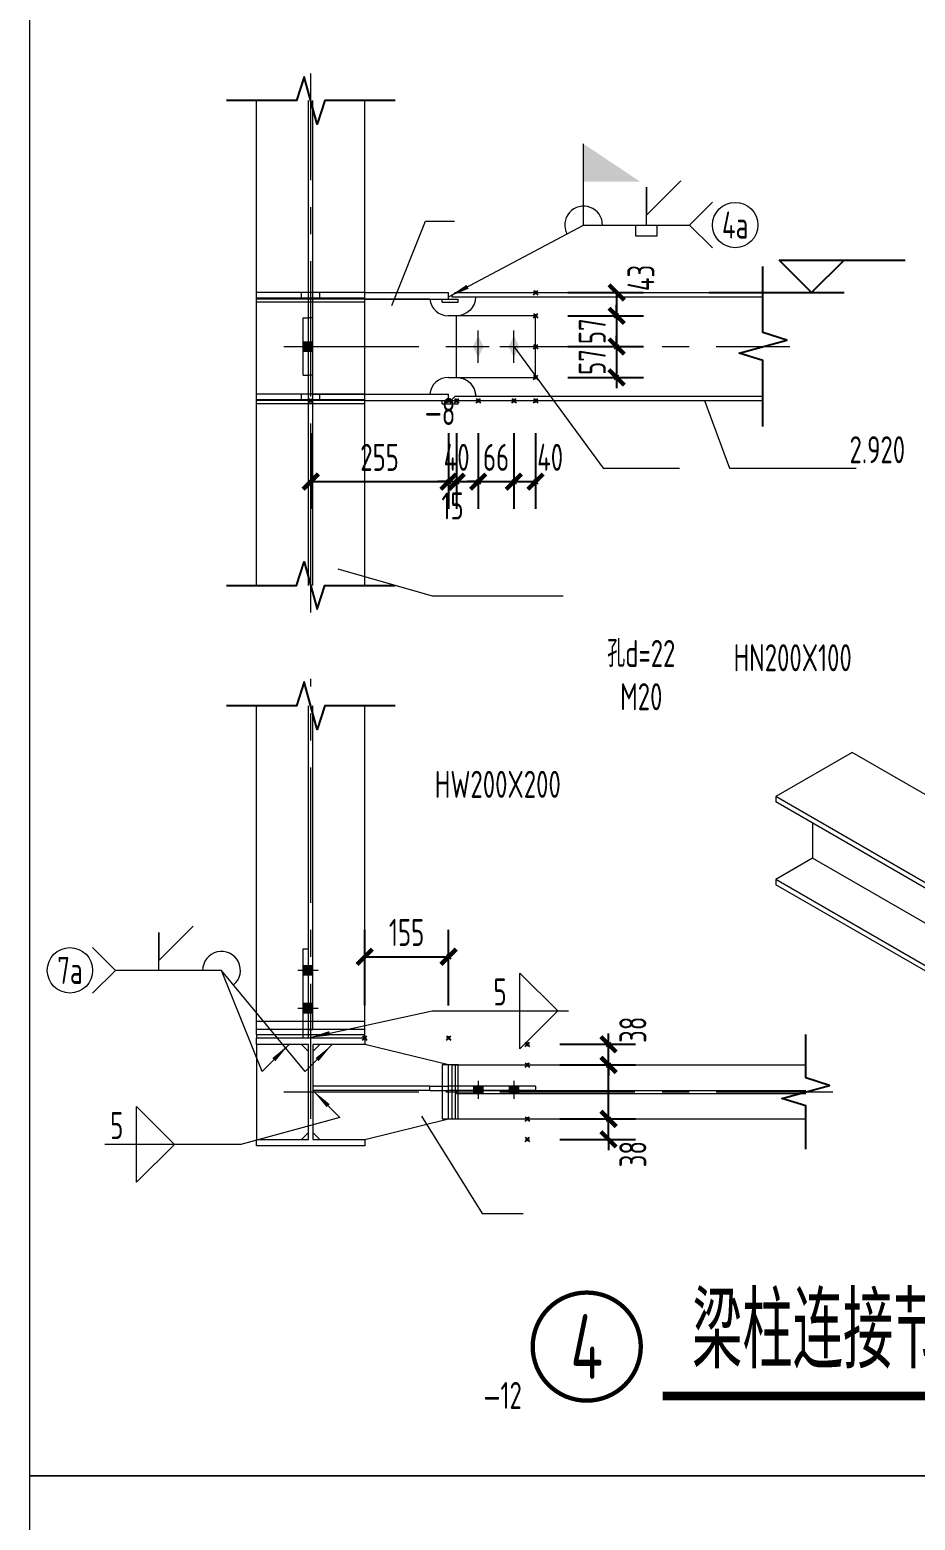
# Model space of a CAD drawing. Extents: x 498328 to 716449, y -893371 to -467753.
# Drawn here: x 581367 to 589558, y -719310 to -705520 of the extents above; entities that cross this region are included whole.
import ezdxf
from ezdxf.enums import TextEntityAlignment as Align

# ---------------------------------------------------------------- set-up
doc = ezdxf.new("R2010")
doc.units = 0
doc.header["$LTSCALE"] = 1000
doc.header["$PDMODE"] = 35
doc.header["$PDSIZE"] = 20
for name, pattern in [('CENTER', [2, 1.25, -0.25, 0.25, -0.25]), ('Continuous-STLayerSet-Bolt', [0]), ('Continuous-STNodeDetDraw-Beam', [0]), ('Continuous-STNodeDetDraw-Col', [0]), ('Continuous-STNodeDetDraw-Dim', [0]), ('Continuous-STNodeDetDraw-DimText', [0]), ('Continuous-STNodeDetDraw-Pl', [0]), ('Continuous-STNodeDetDraw-PlateJoint', [0]), ('Continuous-STNodeDetDraw-Stiff', [0]), ('Continuous-STNodeDetDraw-Weld', [0]), ('短虚线-STNodeDetDraw-Hide', [187.5, 125, -62.5])]:
    doc.linetypes.add(name, pattern=pattern)
doc.layers.get('0').update_dxf_attribs({"linetype": 'CONTINUOUS'})
doc.layers.add('22', color=7, linetype='CONTINUOUS', plot=False)
for name, color, linetype in [('AXIS', 251, 'CENTER'), ('PUB_TEXT', 7, 'CONTINUOUS'), ('SD_NAME_TOPC', 7, 'CONTINUOUS'), ('THIN', 7, 'CONTINUOUS')]:
    doc.layers.add(name, color=color, linetype=linetype)
for name, color, linetype, lineweight in [('平立面图螺栓', 1, 'CONTINUOUS', 18), ('详图加劲板', 103, 'CONTINUOUS', 18), ('详图接料板', 8, 'CONTINUOUS', 18), ('详图柱', 51, 'CONTINUOUS', 18), ('详图标注', 3, 'CONTINUOUS', 18), ('详图标注文字', 7, 'CONTINUOUS', 18), ('详图焊缝', 7, 'CONTINUOUS', 18), ('详图连接板', 171, 'CONTINUOUS', 18), ('详图钢梁', 141, 'CONTINUOUS', 18), ('钢梁', 141, 'CONTINUOUS', 18)]:
    doc.layers.add(name, color=color, linetype=linetype, lineweight=lineweight)
doc.styles.add('StTextStyle', font='yjkeng.shx', dxfattribs={"width": 0.7, "height": 250, "bigfont": 'yjkchn.shx'})
doc.styles.add('StTextStyleDim', font='yjkeng.shx', dxfattribs={"width": 0.7, "bigfont": 'yjkchn.shx'})
doc.styles.add('StTextStyleDim_0', font='yjkeng.shx', dxfattribs={"width": 0.7, "bigfont": 'yjkchn.shx'})
doc.styles.add('TSSD-REIN', font='tssdeng.shx', dxfattribs={"width": 0.7, "bigfont": 'tssdchn.shx'})
doc.styles.add('TSSD_LABEL', font='Tssdeng.shx', dxfattribs={"width": 0.7, "bigfont": 'hztxt.shx'})
doc.styles.add('TSSD_NUM', font='Tssdeng.shx', dxfattribs={"width": 0.7, "bigfont": 'hztxt.shx'})
doc.dimstyles.new('StDimStyle', dxfattribs={"dimscale": 0.2, "dimtxt": 250, "dimasz": 1, "dimexe": 2.5, "dimexo": 3, "dimgap": 1, "dimtad": 1, "dimdec": 0, "dimzin": 0, "dimdsep": 46, "dimtxsty": 'StTextStyleDim', "dimblk": 'ARCHTICK', "dimblk1": 'ARCHTICK', "dimblk2": 'ARCHTICK', "dimcen": 0.09, "dimadec": 0, "dimazin": 0, "dimtfac": 1, "dimtdec": 4, "dimtix": 1, "dimtmove": 2, "dimatfit": 3, "dimfxl": 0, "dimtolj": 1, "dimtzin": 0, "dimarcsym": 0})

# ---------------------------------------------------------------- blocks, each defined once
blk = doc.blocks.new('*D118')
at = {"layer": '详图钢梁', "color": 141, "linetype": '短虚线-STNodeDetDraw-Hide', "lineweight": 18}
for p, q in [((500, 0), (-500, 0)), ((-500, -50), (500, -50)), ((500, -60), (-500, -60)), ((20, -235), (-20, -235)), ((20, -765), (-20, -765)), ((500, -940), (-500, -940)), ((-500, -990), (500, -990)), ((500, -1000), (-500, -1000))]:
    blk.add_line(p, q, dxfattribs=at)
blk = doc.blocks.new('*D119')
at = {"layer": '详图加劲板', "color": 103, "linetype": '短虚线-STNodeDetDraw-Hide', "lineweight": 18}
blk.add_line((-85, -1000), (-85, -940), dxfattribs=at)
blk = doc.blocks.new('*D120')
at = {"layer": '详图加劲板', "color": 103, "linetype": '短虚线-STNodeDetDraw-Hide', "lineweight": 18}
blk.add_line((85, -60), (85, 0), dxfattribs=at)
at = {"layer": '详图加劲板', "color": 103, "linetype": 'Continuous-STNodeDetDraw-Stiff', "lineweight": 18}
for p, q in [((500, 0), (1275, 0)), ((500, -60), (1275, -60)), ((1275, -60), (1275, 0))]:
    blk.add_line(p, q, dxfattribs=at)
blk = doc.blocks.new('*D121')
at = {"layer": '详图加劲板', "color": 103, "linetype": '短虚线-STNodeDetDraw-Hide', "lineweight": 18}
blk.add_line((85, -1000), (85, -940), dxfattribs=at)
at = {"layer": '详图加劲板', "color": 103, "linetype": 'Continuous-STNodeDetDraw-Stiff', "lineweight": 18}
for p, q in [((500, -940), (1275, -940)), ((1275, -1000), (1275, -940)), ((500, -1000), (1275, -1000))]:
    blk.add_line(p, q, dxfattribs=at)
blk = doc.blocks.new('*D122')
at = {"layer": '详图加劲板', "color": 103, "linetype": '短虚线-STNodeDetDraw-Hide', "lineweight": 18}
blk.add_line((-85, -60), (-85, 0), dxfattribs=at)
blk = doc.blocks.new('*D123')
at = {"layer": '详图连接板', "color": 171, "linetype": '短虚线-STNodeDetDraw-Hide', "lineweight": 18}
for p, q in [((1101, -60), (20, -60)), ((2080, -215), (1275, -215)), ((2080, -785), (2080, -215)), ((1275, -785), (2080, -785)), ((20, -940), (1101, -940))]:
    blk.add_line(p, q, dxfattribs=at)
at = {"layer": '详图连接板', "color": 171, "linetype": 'Continuous-STNodeDetDraw-PlateJoint', "lineweight": 18}
for p, q in [((1350, -215), (1275, -215)), ((1275, -785), (1350, -785))]:
    blk.add_line(p, q, dxfattribs=at)
for centre, start, end in [((1275, -40), 186.5624, 270), ((1275, -960), 90, 173.4376)]:
    blk.add_arc(centre, 175, start, end, dxfattribs=at)
blk = doc.blocks.new('*D124')
at = {"layer": '详图接料板', "color": 8, "linetype": 'Continuous-STNodeDetDraw-Pl', "lineweight": 18}
for p, q in [((1215, -90), (1215, -60)), ((1215, -90), (1365, -90)), ((1275, -60), (1365, -60)), ((1365, -90), (1365, -60))]:
    blk.add_line(p, q, dxfattribs=at)
blk = doc.blocks.new('*D125')
at = {"layer": '详图接料板', "color": 8, "linetype": 'Continuous-STNodeDetDraw-Pl', "lineweight": 18}
for p, q in [((1215, -1030), (1215, -1000)), ((1215, -1030), (1365, -1030)), ((1275, -1000), (1365, -1000)), ((1365, -1030), (1365, -1000))]:
    blk.add_line(p, q, dxfattribs=at)
blk = doc.blocks.new('*D126')
at = {"layer": '详图连接板', "color": 171, "linetype": '短虚线-STNodeDetDraw-Hide', "lineweight": 18}
for p, q in [((-70, -235), (-20, -235)), ((-70, -765), (-70, -235)), ((-70, -765), (-20, -765))]:
    blk.add_line(p, q, dxfattribs=at)
blk = doc.blocks.new('*D127')
at = {"layer": '详图接料板', "color": 8, "linetype": '短虚线-STNodeDetDraw-Hide', "lineweight": 18}
blk.add_line((500, -90), (-500, -90), dxfattribs=at)
blk = doc.blocks.new('*D128')
at = {"layer": '详图接料板', "color": 8, "linetype": '短虚线-STNodeDetDraw-Hide', "lineweight": 18}
blk.add_line((500, -1030), (-500, -1030), dxfattribs=at)
blk = doc.blocks.new('_ARCHTICK')
at = {"color": 0, "const_width": 0.4}
blk.add_lwpolyline([(-0.71, -0.71), (0.71, 0.71)], dxfattribs=at)
blk = doc.blocks.new('*D170')
at = {"layer": '22', "color": 0, "linetype": 'Continuous-STNodeDetDraw-Dim', "transparency": 16777216}
for p in [(583966, -708951), (585241, -708951), (585241, -709701)]:
    blk.add_point(p, dxfattribs=at)
at = {"layer": '详图标注', "color": 0, "linetype": 'Continuous-STNodeDetDraw-Dim', "lineweight": -2, "transparency": 16777216}
for p, q in [((583966, -709251), (583966, -709951)), ((585241, -709251), (585241, -709951)), ((583966, -709701), (585241, -709701))]:
    blk.add_line(p, q, dxfattribs=at)
at = {"layer": '详图标注', "color": 0, "linetype": 'Continuous-STNodeDetDraw-Dim', "lineweight": -2, "transparency": 16777216, "xscale": 100, "yscale": 100, "zscale": 100, "rotation": 180}
blk.add_blockref('_ARCHTICK', (583966, -709701), dxfattribs=at)
at = {"layer": '详图标注', "color": 0, "linetype": 'Continuous-STNodeDetDraw-Dim', "lineweight": -2, "transparency": 16777216, "xscale": 100, "yscale": 100, "zscale": 100}
blk.add_blockref('_ARCHTICK', (585241, -709701), dxfattribs=at)
at = {"layer": '详图标注', "color": 7, "linetype": 'Continuous-STNodeDetDraw-Dim', "lineweight": 18, "transparency": 16777216, "insert": (584603, -709476), "char_height": 250, "attachment_point": 5, "style": 'StTextStyleDim_0'}
blk.add_mtext('\\A1;255', dxfattribs=at)
blk = doc.blocks.new('*D171')
at = {"layer": '22', "color": 0, "linetype": 'Continuous-STNodeDetDraw-Dim', "transparency": 16777216}
for p in [(585241, -708951), (585316, -708951), (585316, -709701)]:
    blk.add_point(p, dxfattribs=at)
at = {"layer": '详图标注', "color": 0, "linetype": 'Continuous-STNodeDetDraw-Dim', "lineweight": -2, "transparency": 16777216}
for p, q in [((585241, -709251), (585241, -709951)), ((585316, -709251), (585316, -709951)), ((585241, -709701), (585141, -709701)), ((585241, -709701), (585316, -709701)), ((585316, -709701), (585416, -709701))]:
    blk.add_line(p, q, dxfattribs=at)
at = {"layer": '详图标注', "color": 0, "linetype": 'Continuous-STNodeDetDraw-Dim', "lineweight": -2, "transparency": 16777216, "xscale": 100, "yscale": 100, "zscale": 100}
blk.add_blockref('_ARCHTICK', (585241, -709701), dxfattribs=at)
at = {"layer": '详图标注', "color": 0, "linetype": 'Continuous-STNodeDetDraw-Dim', "lineweight": -2, "transparency": 16777216, "xscale": 100, "yscale": 100, "zscale": 100, "rotation": 180}
blk.add_blockref('_ARCHTICK', (585316, -709701), dxfattribs=at)
at = {"layer": '详图标注', "color": 7, "linetype": 'Continuous-STNodeDetDraw-Dim', "lineweight": 18, "transparency": 16777216, "insert": (585278, -709926), "char_height": 250, "attachment_point": 5, "style": 'StTextStyleDim_0'}
blk.add_mtext('\\A1;15', dxfattribs=at)
blk = doc.blocks.new('*D172')
at = {"layer": '22', "color": 0, "linetype": 'Continuous-STNodeDetDraw-Dim', "transparency": 16777216}
for p in [(585316, -708951), (585516, -708951), (585516, -709701)]:
    blk.add_point(p, dxfattribs=at)
at = {"layer": '详图标注', "color": 0, "linetype": 'Continuous-STNodeDetDraw-Dim', "lineweight": -2, "transparency": 16777216}
for p, q in [((585316, -709251), (585316, -709951)), ((585516, -709251), (585516, -709951)), ((585316, -709701), (585516, -709701))]:
    blk.add_line(p, q, dxfattribs=at)
at = {"layer": '详图标注', "color": 0, "linetype": 'Continuous-STNodeDetDraw-Dim', "lineweight": -2, "transparency": 16777216, "xscale": 100, "yscale": 100, "zscale": 100, "rotation": 180}
blk.add_blockref('_ARCHTICK', (585316, -709701), dxfattribs=at)
at = {"layer": '详图标注', "color": 0, "linetype": 'Continuous-STNodeDetDraw-Dim', "lineweight": -2, "transparency": 16777216, "xscale": 100, "yscale": 100, "zscale": 100}
blk.add_blockref('_ARCHTICK', (585516, -709701), dxfattribs=at)
at = {"layer": '详图标注', "color": 7, "linetype": 'Continuous-STNodeDetDraw-Dim', "lineweight": 18, "transparency": 16777216, "insert": (585316, -709476), "char_height": 250, "attachment_point": 5, "style": 'StTextStyleDim_0'}
blk.add_mtext('\\A1;40', dxfattribs=at)
blk = doc.blocks.new('*D173')
at = {"layer": '22', "color": 0, "linetype": 'Continuous-STNodeDetDraw-Dim', "transparency": 16777216}
for p in [(585516, -708951), (585846, -708951), (585846, -709701)]:
    blk.add_point(p, dxfattribs=at)
at = {"layer": '详图标注', "color": 0, "linetype": 'Continuous-STNodeDetDraw-Dim', "lineweight": -2, "transparency": 16777216}
for p, q in [((585516, -709251), (585516, -709951)), ((585846, -709251), (585846, -709951)), ((585516, -709701), (585416, -709701)), ((585516, -709701), (585846, -709701)), ((585846, -709701), (585946, -709701))]:
    blk.add_line(p, q, dxfattribs=at)
at = {"layer": '详图标注', "color": 0, "linetype": 'Continuous-STNodeDetDraw-Dim', "lineweight": -2, "transparency": 16777216, "xscale": 100, "yscale": 100, "zscale": 100}
blk.add_blockref('_ARCHTICK', (585516, -709701), dxfattribs=at)
at = {"layer": '详图标注', "color": 0, "linetype": 'Continuous-STNodeDetDraw-Dim', "lineweight": -2, "transparency": 16777216, "xscale": 100, "yscale": 100, "zscale": 100, "rotation": 180}
blk.add_blockref('_ARCHTICK', (585846, -709701), dxfattribs=at)
at = {"layer": '详图标注', "color": 7, "linetype": 'Continuous-STNodeDetDraw-Dim', "lineweight": 18, "transparency": 16777216, "insert": (585681, -709476), "char_height": 250, "attachment_point": 5, "style": 'StTextStyleDim_0'}
blk.add_mtext('\\A1;66', dxfattribs=at)
blk = doc.blocks.new('*D174')
at = {"layer": '22', "color": 0, "linetype": 'Continuous-STNodeDetDraw-Dim', "transparency": 16777216}
for p in [(585846, -708951), (586046, -708951), (586046, -709701)]:
    blk.add_point(p, dxfattribs=at)
at = {"layer": '详图标注', "color": 0, "linetype": 'Continuous-STNodeDetDraw-Dim', "lineweight": -2, "transparency": 16777216}
for p, q in [((585846, -709251), (585846, -709951)), ((586046, -709251), (586046, -709951)), ((585846, -709701), (586046, -709701))]:
    blk.add_line(p, q, dxfattribs=at)
at = {"layer": '详图标注', "color": 0, "linetype": 'Continuous-STNodeDetDraw-Dim', "lineweight": -2, "transparency": 16777216, "xscale": 100, "yscale": 100, "zscale": 100, "rotation": 180}
blk.add_blockref('_ARCHTICK', (585846, -709701), dxfattribs=at)
at = {"layer": '详图标注', "color": 0, "linetype": 'Continuous-STNodeDetDraw-Dim', "lineweight": -2, "transparency": 16777216, "xscale": 100, "yscale": 100, "zscale": 100}
blk.add_blockref('_ARCHTICK', (586046, -709701), dxfattribs=at)
at = {"layer": '详图标注', "color": 7, "linetype": 'Continuous-STNodeDetDraw-Dim', "lineweight": 18, "transparency": 16777216, "insert": (586181, -709476), "char_height": 250, "attachment_point": 5, "style": 'StTextStyleDim_0'}
blk.add_mtext('\\A1;40', dxfattribs=at)
blk = doc.blocks.new('*D175')
at = {"layer": '22', "color": 0, "linetype": 'Continuous-STNodeDetDraw-Dim', "transparency": 16777216}
for p in [(586046, -707951), (586046, -708166), (586796, -708166)]:
    blk.add_point(p, dxfattribs=at)
at = {"layer": '详图标注', "color": 0, "linetype": 'Continuous-STNodeDetDraw-Dim', "lineweight": -2, "transparency": 16777216}
for p, q in [((586346, -707951), (587046, -707951)), ((586796, -707951), (586796, -708166)), ((586346, -708166), (587046, -708166))]:
    blk.add_line(p, q, dxfattribs=at)
at = {"layer": '详图标注', "color": 0, "linetype": 'Continuous-STNodeDetDraw-Dim', "lineweight": -2, "transparency": 16777216, "xscale": 100, "yscale": 100, "zscale": 100}
for p, rotation in [((586796, -707951), 90), ((586796, -708166), 270)]:
    blk.add_blockref('_ARCHTICK', p, dxfattribs=dict(at, rotation=rotation))
at = {"layer": '详图标注', "color": 7, "linetype": 'Continuous-STNodeDetDraw-Dim', "lineweight": 18, "transparency": 16777216, "insert": (587021, -707816), "char_height": 250, "attachment_point": 5, "rotation": 90, "style": 'StTextStyleDim_0'}
blk.add_mtext('\\A1;43', dxfattribs=at)
blk = doc.blocks.new('*D176')
at = {"layer": '22', "color": 0, "linetype": 'Continuous-STNodeDetDraw-Dim', "transparency": 16777216}
for p in [(586046, -708166), (586046, -708451), (586796, -708451)]:
    blk.add_point(p, dxfattribs=at)
at = {"layer": '详图标注', "color": 0, "linetype": 'Continuous-STNodeDetDraw-Dim', "lineweight": -2, "transparency": 16777216}
for p, q in [((586796, -708166), (586796, -708066)), ((586346, -708166), (587046, -708166)), ((586796, -708166), (586796, -708451)), ((586346, -708451), (587046, -708451)), ((586796, -708451), (586796, -708551))]:
    blk.add_line(p, q, dxfattribs=at)
at = {"layer": '详图标注', "color": 0, "linetype": 'Continuous-STNodeDetDraw-Dim', "lineweight": -2, "transparency": 16777216, "xscale": 100, "yscale": 100, "zscale": 100}
for p, rotation in [((586796, -708166), 270), ((586796, -708451), 90)]:
    blk.add_blockref('_ARCHTICK', p, dxfattribs=dict(at, rotation=rotation))
at = {"layer": '详图标注', "color": 7, "linetype": 'Continuous-STNodeDetDraw-Dim', "lineweight": 18, "transparency": 16777216, "insert": (586571, -708309), "char_height": 250, "attachment_point": 5, "rotation": 90, "style": 'StTextStyleDim_0'}
blk.add_mtext('\\A1;57', dxfattribs=at)
blk = doc.blocks.new('*D177')
at = {"layer": '22', "color": 0, "linetype": 'Continuous-STNodeDetDraw-Dim', "transparency": 16777216}
for p in [(586046, -708451), (586046, -708736), (586796, -708736)]:
    blk.add_point(p, dxfattribs=at)
at = {"layer": '详图标注', "color": 0, "linetype": 'Continuous-STNodeDetDraw-Dim', "lineweight": -2, "transparency": 16777216}
for p, q in [((586796, -708451), (586796, -708351)), ((586346, -708451), (587046, -708451)), ((586796, -708451), (586796, -708736)), ((586346, -708736), (587046, -708736)), ((586796, -708736), (586796, -708836))]:
    blk.add_line(p, q, dxfattribs=at)
at = {"layer": '详图标注', "color": 0, "linetype": 'Continuous-STNodeDetDraw-Dim', "lineweight": -2, "transparency": 16777216, "xscale": 100, "yscale": 100, "zscale": 100}
for p, rotation in [((586796, -708451), 270), ((586796, -708736), 90)]:
    blk.add_blockref('_ARCHTICK', p, dxfattribs=dict(at, rotation=rotation))
at = {"layer": '详图标注', "color": 7, "linetype": 'Continuous-STNodeDetDraw-Dim', "lineweight": 18, "transparency": 16777216, "insert": (586571, -708594), "char_height": 250, "attachment_point": 5, "rotation": 90, "style": 'StTextStyleDim_0'}
blk.add_mtext('\\A1;57', dxfattribs=at)
blk = doc.blocks.new('*D129')
at = {"layer": '详图焊缝', "color": 7, "linetype": 'Continuous-STNodeDetDraw-Weld', "lineweight": 18}
for points in [[(33669, -20002), (33669, -19252)], [(34249, -20002), (34249, -19652), (34249, -19912), (34567, -19593)], [(34861, -19789), (34649, -20002), (34861, -20214)], [(32419, -20667), (33669, -20002)], [(33669, -20002), (34649, -20002)], [(34149, -20002), (34149, -20102), (34349, -20102), (34349, -20002)]]:
    blk.add_lwpolyline(points, dxfattribs=at)
blk.add_lwpolyline([(32419, -20667, 0, 40, 0), (32596, -20573, 40, 40, 0)], format="xyseb", dxfattribs=at)
blk.add_circle((35071, -20002), 210, dxfattribs=at)
blk.add_arc((33669, -20002), 175, 0, 208.013, dxfattribs=at)
at = {"layer": '详图焊缝', "color": 7}
blk.add_solid([(33669, -19252), (33669, -19602), (34194, -19602)], dxfattribs=at)
at = {"layer": '详图焊缝', "color": 7, "style": 'StTextStyle', "width": 0.7}
blk.add_text('4a', height=250, dxfattribs=at).set_placement((35071, -20002), align=Align.MIDDLE_CENTER)
blk = doc.blocks.new('*D142')
at = {"layer": '详图柱', "color": 51, "linetype": 'Continuous-STNodeDetDraw-Col', "lineweight": 18}
for p, q in [((-500, 500), (500, 500)), ((-500, 440), (-500, 500)), ((-20, 440), (-500, 440)), ((-20, -440), (-20, 440)), ((20, 440), (20, -440)), ((500, 440), (20, 440)), ((500, 500), (500, 440)), ((-500, -440), (-20, -440)), ((-500, -500), (-500, -440)), ((500, -500), (-500, -500)), ((20, -440), (500, -440)), ((500, -440), (500, -500))]:
    blk.add_line(p, q, dxfattribs=at)
blk = doc.blocks.new('*D143')
at = {"layer": '详图加劲板', "color": 103, "linetype": 'Continuous-STNodeDetDraw-Stiff', "lineweight": 18}
for p, q in [((85, 440), (20, 375)), ((1275, 250), (500, 440)), ((1275, -250), (1275, 250)), ((500, -440), (1275, -250)), ((20, -375), (85, -440))]:
    blk.add_line(p, q, dxfattribs=at)
blk = doc.blocks.new('*D144')
at = {"layer": '详图加劲板', "color": 103, "linetype": 'Continuous-STNodeDetDraw-Stiff', "lineweight": 18}
for p, q in [((-500, 440), (-500, -440)), ((-20, 375), (-85, 440)), ((-85, -440), (-20, -375))]:
    blk.add_line(p, q, dxfattribs=at)
blk = doc.blocks.new('*D145')
at = {"layer": '详图连接板', "color": 171, "linetype": '短虚线-STNodeDetDraw-Hide', "lineweight": 18}
for p, q in [((1101, 54), (20, 54)), ((1101, 14), (20, 14)), ((1101, 14), (1101, 54)), ((1101, 54), (1275, 54)), ((1101, 14), (1275, 14)), ((2080, 54), (1275, 54)), ((2080, 14), (1275, 14)), ((2080, 54), (2080, 14))]:
    blk.add_line(p, q, dxfattribs=at)
blk = doc.blocks.new('*D146')
at = {"layer": '详图接料板', "color": 8, "linetype": '短虚线-STNodeDetDraw-Hide', "lineweight": 18}
for p, q in [((1365, 250), (1215, 250)), ((1215, 250), (1215, -250)), ((1365, -250), (1365, 250)), ((1215, -250), (1365, -250))]:
    blk.add_line(p, q, dxfattribs=at)
at = {"layer": '详图接料板', "color": 8, "linetype": 'Continuous-STNodeDetDraw-Pl', "lineweight": 18}
for p, q in [((1305, 250), (1275, 250)), ((1275, -250), (1305, -250))]:
    blk.add_line(p, q, dxfattribs=at)
blk = doc.blocks.new('*D147')
at = {"layer": '详图连接板', "color": 171, "linetype": '短虚线-STNodeDetDraw-Hide', "lineweight": 18}
for p, q in [((-70, 1325), (-20, 1325)), ((-70, 500), (-70, 1325)), ((-20, 500), (-20, 1325))]:
    blk.add_line(p, q, dxfattribs=at)
blk = doc.blocks.new('*D148')
at = {"layer": '详图接料板', "color": 8, "linetype": '短虚线-STNodeDetDraw-Hide', "lineweight": 18}
blk.add_line((500, 650), (-500, 650), dxfattribs=at)
at = {"layer": '详图接料板', "color": 8, "linetype": 'Continuous-STNodeDetDraw-Pl', "lineweight": 18}
for p, q in [((-500, 530), (-500, 500)), ((500, 500), (500, 530))]:
    blk.add_line(p, q, dxfattribs=at)
blk = doc.blocks.new('*D185')
at = {"layer": '22', "color": 0, "linetype": 'Continuous-STNodeDetDraw-Dim', "transparency": 16777216}
for p in [(585971, -715597), (586721, -715597), (585971, -715787)]:
    blk.add_point(p, dxfattribs=at)
at = {"layer": '详图标注', "color": 0, "linetype": 'Continuous-STNodeDetDraw-Dim', "lineweight": -2, "transparency": 16777216}
for p, q in [((586721, -715597), (586721, -715497)), ((586271, -715597), (586971, -715597)), ((586721, -715787), (586721, -715597)), ((586271, -715787), (586971, -715787)), ((586721, -715787), (586721, -715887))]:
    blk.add_line(p, q, dxfattribs=at)
at = {"layer": '详图标注', "color": 0, "linetype": 'Continuous-STNodeDetDraw-Dim', "lineweight": -2, "transparency": 16777216, "xscale": 100, "yscale": 100, "zscale": 100}
for p, rotation in [((586721, -715597), 270), ((586721, -715787), 90)]:
    blk.add_blockref('_ARCHTICK', p, dxfattribs=dict(at, rotation=rotation))
at = {"layer": '详图标注', "color": 7, "linetype": 'Continuous-STNodeDetDraw-Dim', "lineweight": 18, "transparency": 16777216, "insert": (586946, -715923), "char_height": 250, "attachment_point": 5, "rotation": 90, "style": 'StTextStyleDim_0'}
blk.add_mtext('\\A1;38', dxfattribs=at)
blk = doc.blocks.new('*D186')
at = {"layer": '22', "color": 0, "linetype": 'Continuous-STNodeDetDraw-Dim', "transparency": 16777216}
for p in [(585971, -715097), (586721, -715097), (585971, -715597)]:
    blk.add_point(p, dxfattribs=at)
at = {"layer": '详图标注', "color": 0, "linetype": 'Continuous-STNodeDetDraw-Dim', "lineweight": -2, "transparency": 16777216}
for p, q in [((586271, -715097), (586971, -715097)), ((586721, -715597), (586721, -715097)), ((586271, -715597), (586971, -715597))]:
    blk.add_line(p, q, dxfattribs=at)
at = {"layer": '详图标注', "color": 0, "linetype": 'Continuous-STNodeDetDraw-Dim', "lineweight": -2, "transparency": 16777216, "xscale": 100, "yscale": 100, "zscale": 100}
for p, rotation in [((586721, -715097), 90), ((586721, -715597), 270)]:
    blk.add_blockref('_ARCHTICK', p, dxfattribs=dict(at, rotation=rotation))
blk = doc.blocks.new('*D187')
at = {"layer": '22', "color": 0, "linetype": 'Continuous-STNodeDetDraw-Dim', "transparency": 16777216}
for p in [(585971, -714907), (586721, -714907), (585971, -715097)]:
    blk.add_point(p, dxfattribs=at)
at = {"layer": '详图标注', "color": 0, "linetype": 'Continuous-STNodeDetDraw-Dim', "lineweight": -2, "transparency": 16777216}
for p, q in [((586721, -714907), (586721, -714807)), ((586271, -714907), (586971, -714907)), ((586721, -715097), (586721, -714907)), ((586271, -715097), (586971, -715097)), ((586721, -715097), (586721, -715197))]:
    blk.add_line(p, q, dxfattribs=at)
at = {"layer": '详图标注', "color": 0, "linetype": 'Continuous-STNodeDetDraw-Dim', "lineweight": -2, "transparency": 16777216, "xscale": 100, "yscale": 100, "zscale": 100}
for p, rotation in [((586721, -714907), 270), ((586721, -715097), 90)]:
    blk.add_blockref('_ARCHTICK', p, dxfattribs=dict(at, rotation=rotation))
at = {"layer": '详图标注', "color": 7, "linetype": 'Continuous-STNodeDetDraw-Dim', "lineweight": 18, "transparency": 16777216, "insert": (586946, -714772), "char_height": 250, "attachment_point": 5, "rotation": 90, "style": 'StTextStyleDim_0'}
blk.add_mtext('\\A1;38', dxfattribs=at)
blk = doc.blocks.new('*D188')
at = {"layer": '22', "color": 0, "linetype": 'Continuous-STNodeDetDraw-Dim', "transparency": 16777216}
for p in [(585241, -714097), (584466, -714847), (585241, -714847)]:
    blk.add_point(p, dxfattribs=at)
at = {"layer": '详图标注', "color": 0, "linetype": 'Continuous-STNodeDetDraw-Dim', "lineweight": -2, "transparency": 16777216}
for p, q in [((584466, -714547), (584466, -713847)), ((585241, -714547), (585241, -713847)), ((584466, -714097), (585241, -714097))]:
    blk.add_line(p, q, dxfattribs=at)
at = {"layer": '详图标注', "color": 0, "linetype": 'Continuous-STNodeDetDraw-Dim', "lineweight": -2, "transparency": 16777216, "xscale": 100, "yscale": 100, "zscale": 100, "rotation": 180}
blk.add_blockref('_ARCHTICK', (584466, -714097), dxfattribs=at)
at = {"layer": '详图标注', "color": 0, "linetype": 'Continuous-STNodeDetDraw-Dim', "lineweight": -2, "transparency": 16777216, "xscale": 100, "yscale": 100, "zscale": 100}
blk.add_blockref('_ARCHTICK', (585241, -714097), dxfattribs=at)
at = {"layer": '详图标注', "color": 7, "linetype": 'Continuous-STNodeDetDraw-Dim', "lineweight": 18, "transparency": 16777216, "insert": (584853, -713872), "char_height": 250, "attachment_point": 5, "style": 'StTextStyleDim_0'}
blk.add_mtext('\\A1;155', dxfattribs=at)
blk = doc.blocks.new('*D149')
at = {"layer": '详图焊缝', "color": 7, "linetype": 'Continuous-STNodeDetDraw-Weld', "lineweight": 18}
for points in [[(31164, -29563), (31414, -29813), (30499, -30063)], [(30499, -30063), (29239, -30063)]]:
    blk.add_lwpolyline(points, dxfattribs=at)
blk.add_lwpolyline([(31164, -29563, 0, 40, 0), (31305, -29704, 40, 40, 0)], format="xyseb", dxfattribs=at)
blk.add_lwpolyline([(29883, -30063), (29533, -30413), (29533, -29713)], close=True, dxfattribs=at)
at = {"layer": '详图焊缝', "color": 7, "style": 'StTextStyle', "width": 0.7}
blk.add_text('5', height=250, dxfattribs=at).set_placement((29289, -30013))
blk = doc.blocks.new('*D150')
at = {"layer": '详图焊缝', "color": 7, "linetype": 'Continuous-STNodeDetDraw-Weld', "lineweight": 18}
for points in [[(29739, -28452), (29739, -28102), (29739, -28362), (30057, -28043)], [(29127, -28239), (29339, -28452), (29127, -28664)], [(30319, -28452), (29339, -28452)], [(30944, -29137), (30694, -29387), (30319, -28452)], [(31344, -29137), (31094, -29387), (30319, -28452)]]:
    blk.add_lwpolyline(points, dxfattribs=at)
for points in [[(30944, -29137, 0, 40, 0), (30803, -29278, 40, 40, 0)], [(31344, -29137, 0, 40, 0), (31203, -29278, 40, 40, 0)]]:
    blk.add_lwpolyline(points, format="xyseb", dxfattribs=at)
blk.add_circle((28917, -28452), 210, dxfattribs=at)
blk.add_arc((30319, -28452), 175, 309.6546, 180, dxfattribs=at)
at = {"layer": '详图焊缝', "color": 7, "style": 'StTextStyle', "width": 0.7}
blk.add_text('7a', height=250, dxfattribs=at).set_placement((28917, -28452), align=Align.MIDDLE_CENTER)
blk = doc.blocks.new('*D151')
at = {"layer": '详图焊缝', "color": 7, "linetype": 'Continuous-STNodeDetDraw-Weld', "lineweight": 18}
blk.add_lwpolyline([(33429, -28827), (33079, -29177), (33079, -28477)], close=True, dxfattribs=at)
for points in [[(31124, -29077), (32269, -28827)], [(32269, -28827), (33529, -28827)]]:
    blk.add_lwpolyline(points, dxfattribs=at)
blk.add_lwpolyline([(31124, -29077, 0, 40, 0), (31319, -29034, 40, 40, 0)], format="xyseb", dxfattribs=at)
at = {"layer": '详图焊缝', "color": 7, "style": 'StTextStyle', "width": 0.7}
blk.add_text('5', height=250, dxfattribs=at).set_placement((32835, -28777))
blk = doc.blocks.new('*D154')
at = {"layer": '详图钢梁', "color": 141, "linetype": 'Continuous-STNodeDetDraw-Beam', "lineweight": 18}
for p, q in [((-2351, 1766), (-3058, 1357)), ((-707, 816), (-2351, 1766)), ((-3058, 1357), (-3058, 1308)), ((-764, 33), (-3058, 1357)), ((-728, -37), (-3058, 1308)), ((-2719, 1112), (-2719, 786)), ((-2719, 786), (-3058, 590)), ((-707, -376), (-2719, 786)), ((-764, -735), (-3058, 590)), ((-3058, 590), (-3058, 541)), ((-728, -804), (-3058, 541)), ((-764, 33), (-707, 65)), ((-728, -29), (-764, 33)), ((-728, -29), (-707, -16)), ((-707, -24), (-728, -37)), ((-728, -37), (-728, -29)), ((-707, -702), (-764, -735)), ((-728, -796), (-764, -735)), ((-728, -796), (-707, -784)), ((-707, -792), (-728, -804)), ((-728, -804), (-728, -796))]:
    blk.add_line(p, q, dxfattribs=at)
blk = doc.blocks.new('TS_IDX1')
at = {"color": 0, "linetype": 'ByBlock', "const_width": 0.04}
blk.add_lwpolyline([(-0.5, 0, 1), (0.5, 0, 1)], format="xyb", close=True, dxfattribs=at)
at = {"color": 0, "linetype": 'ByBlock', "style": 'TSSD_NUM', "width": 0.7}
blk.add_attdef('A', text='', height=0.6, dxfattribs=at).set_placement((0, 0), align=Align.MIDDLE_CENTER)

msp = doc.modelspace()

# ---------------------------------------------------------------- linework, layer by layer
at = {"layer": 'AXIS', "lineweight": 20}
for p, q in [((583965.8, -710912.2), (583965.8, -705924.2)), ((583715.8, -708451.2), (588399.8, -708451.2)), ((583965.8, -715597.2), (583965.8, -711524.2)), ((583715.8, -715347.2), (588795.8, -715347.2))]:
    msp.add_line(p, q, dxfattribs=at)
at = {"layer": 'SD_NAME_TOPC', "const_width": 80}
msp.add_lwpolyline([(587220.4, -718159.8), (590508.4, -718159.8)], dxfattribs=at)
at = {"layer": 'THIN'}
for p, q in [((588599.5, -707951.2), (588299.5, -707651.2)), ((588299.5, -707651.2), (588899.5, -707651.2)), ((588599.5, -707951.2), (588899.5, -707651.2)), ((588899.5, -707651.2), (589464.9, -707651.2)), ((587653.2, -707951.2), (588899.5, -707951.2)), ((588599.5, -707951.2), (588599.5, -707951.2))]:
    msp.add_line(p, q, dxfattribs=at)
for points in [[(584745.8, -706174.2), (584095.8, -706174.2), (584025.8, -706394.2), (583905.8, -705954.2), (583835.8, -706174.2), (583185.8, -706174.2)], [(588149.8, -709191.2), (588149.8, -708581.2), (587929.8, -708511.2), (588369.8, -708391.2), (588149.8, -708321.2), (588149.8, -707711.2)], [(583185.8, -710662.2), (583835.8, -710662.2), (583905.8, -710442.2), (584025.8, -710882.2), (584095.8, -710662.2), (584745.8, -710662.2)], [(584745.8, -711774.2), (584095.8, -711774.2), (584025.8, -711994.2), (583905.8, -711554.2), (583835.8, -711774.2), (583185.8, -711774.2)], [(588545.8, -715877.2), (588545.8, -715477.2), (588325.8, -715407.2), (588765.8, -715287.2), (588545.8, -715217.2), (588545.8, -714817.2)]]:
    msp.add_lwpolyline(points, dxfattribs=at)
at = {"layer": '平立面图螺栓', "color": 1, "linetype": 'Continuous-STLayerSet-Bolt', "lineweight": 18}
for p, q in [((585515.8, -708601.2), (585515.8, -708301.2)), ((585845.8, -708601.2), (585845.8, -708301.2)), ((583845.8, -708451.2), (584035.8, -708451.2)), ((585415.8, -708451.2), (585615.8, -708451.2)), ((585745.8, -708451.2), (585945.8, -708451.2)), ((583845.8, -714222.2), (584035.8, -714222.2)), ((583845.8, -714572.2), (584035.8, -714572.2)), ((585515.8, -715243.5), (585515.8, -715411)), ((585845.8, -715243.5), (585845.8, -715411))]:
    msp.add_line(p, q, dxfattribs=at)
at = {"layer": '平立面图螺栓', "color": 1}
for points in [[(585465.8, -708451.2), (585515.8, -708351.2), (585515.8, -708551.2), (585565.8, -708451.2)], [(585795.8, -708451.2), (585845.8, -708351.2), (585845.8, -708551.2), (585895.8, -708451.2)], [(583985.8, -708501.2), (583985.8, -708401.2), (583895.8, -708501.2), (583895.8, -708401.2)], [(583985.8, -714272.2), (583985.8, -714172.2), (583895.8, -714272.2), (583895.8, -714172.2)], [(583985.8, -714622.2), (583985.8, -714522.2), (583895.8, -714622.2), (583895.8, -714522.2)], [(585465.8, -715361), (585565.8, -715361), (585465.8, -715293.5), (585565.8, -715293.5)], [(585795.8, -715361), (585895.8, -715361), (585795.8, -715293.5), (585895.8, -715293.5)]]:
    msp.add_solid(points, dxfattribs=at)
at = {"layer": '详图柱', "color": 51, "linetype": 'Continuous-STNodeDetDraw-Col', "lineweight": 18}
for p, q in [((583465.8, -710662.2), (583465.8, -706174.2)), ((584465.8, -710662.2), (584465.8, -706174.2))]:
    msp.add_line(p, q, dxfattribs=at)
at = {"layer": '详图柱', "color": 51, "linetype": '短虚线-STNodeDetDraw-Hide', "lineweight": 18}
for p, q in [((583945.8, -710662.2), (583945.8, -706174.2)), ((583985.8, -710662.2), (583985.8, -706174.2))]:
    msp.add_line(p, q, dxfattribs=at)
at = {"layer": '详图标注文字', "color": 7, "linetype": 'Continuous-STNodeDetDraw-DimText', "lineweight": 18}
for p, q in [((584715.8, -708071.2), (585028.3, -707291.2)), ((585028.3, -707291.2), (585297.5, -707291.2)), ((585845.8, -708451.2), (586670.8, -709576.2)), ((587610.4, -708951.2), (587839.4, -709576.2)), ((586670.8, -709576.2), (587377.5, -709576.2)), ((587839.4, -709576.2), (589010.5, -709576.2)), ((584215.8, -710507.2), (585090.8, -710757.2)), ((585090.8, -710757.2), (586302.3, -710757.2)), ((584990.8, -715572.2), (585553.3, -716472.2)), ((585553.3, -716472.2), (585930.2, -716472.2))]:
    msp.add_line(p, q, dxfattribs=at)
at = {"layer": '详图钢梁', "color": 141, "linetype": 'Continuous-STNodeDetDraw-Beam', "lineweight": 18}
for p, q in [((585270.8, -707981.2), (585300.8, -707951.2)), ((585300.8, -707951.2), (588149.8, -707951.2)), ((588149.8, -707991.2), (588149.8, -707951.2)), ((585270.8, -707981.2), (585270.8, -707991.2)), ((585270.8, -707991.2), (588149.8, -707991.2)), ((585315.8, -708736.2), (585315.8, -708166.2)), ((585270.8, -708941.2), (585300.8, -708911.2)), ((585300.8, -708911.2), (588149.8, -708911.2)), ((588149.8, -708951.2), (588149.8, -708911.2)), ((585270.8, -708941.2), (585270.8, -708951.2)), ((585270.8, -708951.2), (588149.8, -708951.2)), ((583465.8, -714767.2), (583465.8, -711774.2)), ((584465.8, -714767.2), (584465.8, -711774.2)), ((583465.8, -714817.2), (583465.8, -714767.2)), ((583465.8, -714767.2), (584465.8, -714767.2)), ((583465.8, -714817.2), (584465.8, -714817.2)), ((584465.8, -714817.2), (584465.8, -714767.2)), ((585270.8, -715097.2), (585300.8, -715097.2)), ((585270.8, -715097.2), (585270.8, -715597.2)), ((585300.8, -715097.2), (588545.8, -715097.2)), ((585300.8, -715097.2), (585300.8, -715597.2)), ((585270.8, -715597.2), (585300.8, -715597.2)), ((585300.8, -715597.2), (588545.8, -715597.2))]:
    msp.add_line(p, q, dxfattribs=at)
at = {"layer": '详图钢梁', "color": 141, "linetype": '短虚线-STNodeDetDraw-Hide', "lineweight": 18}
for p, q in [((583945.8, -714597.2), (583945.8, -711774.2)), ((583985.8, -714597.2), (583985.8, -711774.2)), ((583945.8, -714597.2), (583985.8, -714597.2)), ((583985.8, -714772.2), (583985.8, -714597.2)), ((583985.8, -714772.2), (583945.8, -714772.2)), ((585315.8, -715361), (585315.8, -715333.5)), ((585315.8, -715361), (585490.8, -715361)), ((585490.8, -715333.5), (585490.8, -715361)), ((585490.8, -715333.5), (588545.8, -715333.5)), ((585490.8, -715361), (588545.8, -715361))]:
    msp.add_line(p, q, dxfattribs=at)
at = {"layer": '详图钢梁', "color": 141, "linetype": 'Continuous-STNodeDetDraw-Beam', "lineweight": 18, "extrusion": (0, 0, -1)}
for centre, start, end in [((-585315.8, -707991.2), 180, 270), ((-585315.8, -708911.2), 90, 180)]:
    msp.add_arc(centre, 175, start, end, dxfattribs=at)
at = {"layer": '详图钢梁', "color": 141, "linetype": '短虚线-STNodeDetDraw-Hide', "lineweight": 18, "extrusion": (0, 0, -1)}
msp.add_arc((-585315.8, -708911.2), 175, 90, 180, dxfattribs=at)
at = {"layer": '钢梁'}
for points in [[(581367.4, -704210.8), (596223.4, -704210.8), (596223.4, -718900.8), (581367.4, -718900.8)], [(581367.4, -718900.8), (596223.4, -718900.8), (596223.4, -733590.8), (581367.4, -733590.8)]]:
    msp.add_lwpolyline(points, close=True, dxfattribs=at)

# ---------------------------------------------------------------- block references
at = {"layer": 'THIN'}
ref = msp.add_blockref('TS_IDX1', (586519.5, -717703.9), dxfattribs=dict(at, xscale=999.9999800000003, yscale=999.9999800000003, zscale=999.9999800000003))
ref.add_attrib('1', '4', dxfattribs={"height": 600, "style": 'TSSD_NUM', "width": 0.7}).set_placement((586519.5, -717703.9), align=Align.MIDDLE_CENTER)
at = {"layer": '详图加劲板'}
for name, p in [('*D122', (583965.8, -707951.2)), ('*D120', (583965.8, -707951.2)), ('*D119', (583965.8, -707951.2)), ('*D121', (583965.8, -707951.2)), ('*D144', (583965.8, -715347.2)), ('*D143', (583965.8, -715347.2))]:
    msp.add_blockref(name, p, dxfattribs=at)
at = {"layer": '详图接料板'}
for name, p in [('*D127', (583965.8, -707951.2)), ('*D124', (583965.8, -707951.2)), ('*D128', (583965.8, -707951.2)), ('*D125', (583965.8, -707951.2)), ('*D148', (583965.8, -715347.2)), ('*D146', (583965.8, -715347.2))]:
    msp.add_blockref(name, p, dxfattribs=at)
at = {"layer": '详图柱'}
msp.add_blockref('*D142', (583965.8, -715347.2), dxfattribs=at)
at = {"layer": '详图焊缝', "color": 7, "linetype": 'Continuous-STNodeDetDraw-Weld', "lineweight": 18}
for name, p in [('*D129', (552821.8, -687324.6)), ('*D150', (552821.8, -685770.6)), ('*D151', (552821.8, -685770.6)), ('*D149', (552821.8, -685770.6))]:
    msp.add_blockref(name, p, dxfattribs=at)
at = {"layer": '详图连接板'}
for name, p in [('*D123', (583965.8, -707951.2)), ('*D126', (583965.8, -707951.2)), ('*D147', (583965.8, -715347.2)), ('*D145', (583965.8, -715347.2))]:
    msp.add_blockref(name, p, dxfattribs=at)
at = {"layer": '详图钢梁'}
for name, p in [('*D118', (583965.8, -707951.2)), ('*D154', (591327.2, -713971.7))]:
    msp.add_blockref(name, p, dxfattribs=at)

# ---------------------------------------------------------------- texts
at = {"layer": 'PUB_TEXT', "lineweight": 15, "style": 'TSSD-REIN', "width": 0.7}
msp.add_text('梁柱连接节点', height=700, dxfattribs=at).set_placement((587493.4, -717906.3))
at = {"layer": 'THIN', "style": 'TSSD_LABEL', "width": 0.7}
msp.add_text('2.920', height=250, dxfattribs=at).set_placement((589464.9, -709605.3), align=Align.BOTTOM_RIGHT)
at = {"layer": '详图标注文字', "color": 7, "style": 'StTextStyle', "width": 0.7}
for s, p in [('—8', (585162.9, -709251.9)), ('孔d=22', (587024.1, -711490.3)), ('HN200X100', (588424.9, -711530)), ('M20', (587024.1, -711890.7)), ('HW200X200', (585696.5, -712701.4)), ('—12', (585741.7, -718355.7))]:
    msp.add_text(s, height=250, dxfattribs=at).set_placement(p, align=Align.BOTTOM_CENTER)

# ---------------------------------------------------------------- dimensions: what is measured, and where the dimension line sits
at = {"layer": '详图标注', "color": 3, "linetype": 'Continuous-STNodeDetDraw-Dim', "lineweight": 18}
for base, p1, p2, angle, text, picture, middle in [((586795.8, -708166.2), (586045.8, -707951.2), (586045.8, -708166.2), 270, '43', '*D175', (587020.8, -707815.6)), ((585315.8, -709701.2), (585240.8, -708951.2), (585315.8, -708951.2), 0, '15', '*D171', (585278.3, -709926.2)), ((585515.8, -709701.2), (585315.8, -708951.2), (585515.8, -708951.2), 0, '40', '*D172', (585315.8, -709476.2)), ((586045.8, -709701.2), (585845.8, -708951.2), (586045.8, -708951.2), 0, '40', '*D174', (586181.4, -709476.2)), ((586720.8, -714907.2), (585970.8, -715097.2), (585970.8, -714907.2), 90, '38', '*D187', (586945.8, -714771.6)), ((586720.8, -715597.2), (585970.8, -715787.2), (585970.8, -715597.2), 90, '38', '*D185', (586945.8, -715922.9))]:
    dim = msp.add_linear_dim(base=base, p1=p1, p2=p2, angle=angle, text=text, dimstyle='StDimStyle', override={"dimscale": 100, "dimtxt": 2.5, "dimlfac": 0.2, "dimtxsty": 'StTextStyleDim_0', "dimclrt": 7}, dxfattribs=at)
    dim.commit()
    dim.dimension.update_dxf_attribs({"geometry": picture, "text_midpoint": middle, "dimtype": 129})
for p1, p2, distance, text, picture, middle in [((586045.8, -708166.2), (586045.8, -708451.2), 750, '57', '*D176', (586570.8, -708308.7)), ((586045.8, -708451.2), (586045.8, -708736.2), 750, '57', '*D177', (586570.8, -708593.7)), ((583965.8, -708951.2), (585240.8, -708951.2), -750, '255', '*D170', (584603.3, -709476.2)), ((585515.8, -708951.2), (585845.8, -708951.2), -750, '66', '*D173', (585680.8, -709476.2)), ((584465.8, -714847.2), (585240.8, -714847.2), 750, '155', '*D188', (584853.3, -713872.2)), ((585970.8, -715597.2), (585970.8, -715097.2), -750, ' ', '*D186', (586720.8, -715347.2))]:
    dim = msp.add_aligned_dim(p1=p1, p2=p2, distance=distance, text=text, dimstyle='StDimStyle', override={"dimscale": 100, "dimtxt": 2.5, "dimlfac": 0.2, "dimtxsty": 'StTextStyleDim_0', "dimclrt": 7}, dxfattribs=at)
    dim.commit()
    dim.dimension.update_dxf_attribs({"geometry": picture, "text_midpoint": middle})

doc.saveas('drawing.dxf')
